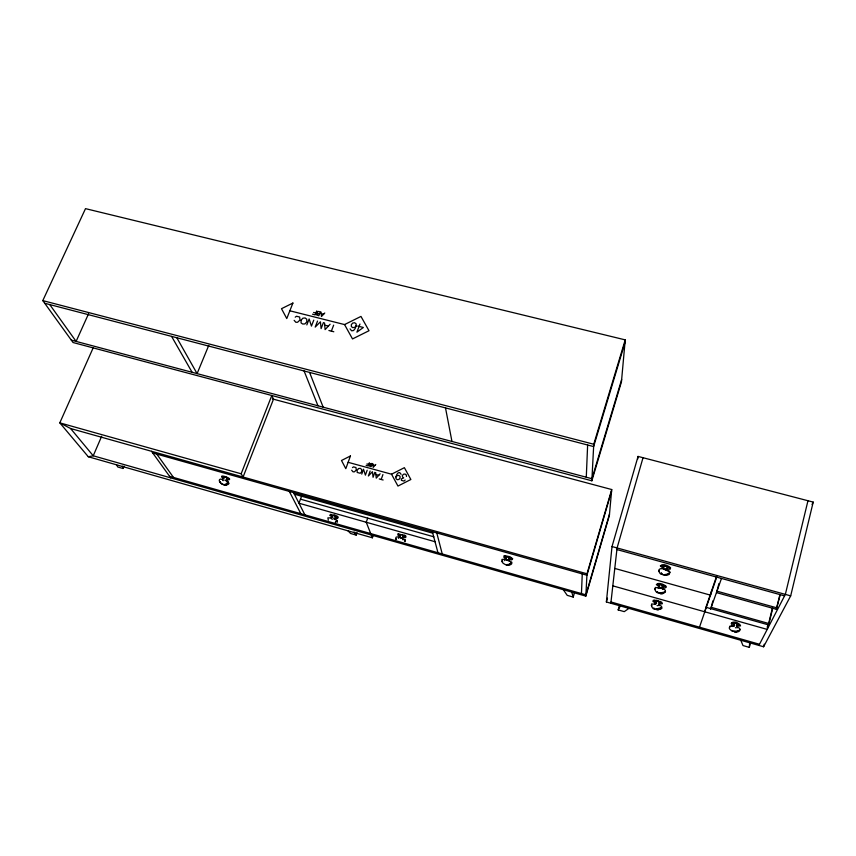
<?xml version="1.0" encoding="UTF-8"?>
<svg xmlns="http://www.w3.org/2000/svg" width="856" height="856" viewBox="0 0 856 856"><rect width="100%" height="100%" fill="white"/><g stroke="black" fill="none" stroke-linecap="round" stroke-linejoin="round"><path stroke-width="1.28" d="M395.964 476.91L395.964 478.632L397.259 479.702L398.928 479.446L400.073 478.033L400.009 476.3L398.778 475.358L397.098 475.669L395.964 476.91L396.799 474.524L398.126 472.822L399.741 472.598L401.1 474.331M737.316 627.801L737.348 625.672M356.15 325.869L356.182 323.921L354.662 322.733L352.704 323.054L351.324 324.659L351.377 326.618L352.811 327.666L354.791 327.292L356.15 325.869L355.122 328.586L353.539 330.534L351.623 330.812L350.061 328.875M667.081 570.781L667.027 568.502M659.088 605.652C658.05 604.4 660.158 602.624 659.184 603.587M662.844 589.27L662.801 587.066M581.449 593.572L582.262 573.895M586.285 477.22L587.633 445.013M511.556 562.456C513.236 564.596 507.961 565.977 506.131 564.714L509.106 564.361L511.353 562.841M399.795 535.556L400.073 535.942M93.133 347.932L59.813 422.853L88.296 456.751L93.229 455.788L585.836 596.118L586.991 573.798L611.719 489.536L272.347 398.896M591.849 480.794L593.754 444.243L625.222 339.875L85.504 208.639L42.8 300.606L73.038 342.518L591.849 480.794L621.435 381.904L625.222 339.875M332.417 516.724L331.989 515.997L332.139 516.521M509.374 561.076L509.47 559.022M740.665 639.956L742.987 645.552L749.321 647.361L749.696 642.524M611.719 489.536L609.365 515.505L585.836 596.118M606.38 601.971L612.008 546.556L638.062 456.419L813.2 502.098L790.687 595.862L763.595 646.762L606.38 601.971L607.482 598.119M400.105 535.803L398.415 538.349M506.131 564.714L508.86 564.981L505.372 564.586L503.135 563.302L501.99 561.622L502.515 560.445L502.483 562.071L501.905 559.417L504.88 559.278L511.813 562.199L509.288 564.339M335.081 519.645L334.964 517.538M610.852 603.245L617.08 547.947L643.027 457.714M637.709 459.051L638.062 456.419M226.562 481.275L227.364 479.06L226.573 479.339M807.968 500.728L785.348 594.385L758.908 645.424M772.401 608.102L767.211 629.406L612.81 585.846M767.137 627.148L768.977 623.564L772.754 608.081M763.595 646.762L764.226 644.183M716.451 592.598L776.338 609.279L779.784 595.081M776.338 609.279L780.18 594.952M749.321 647.361L750.498 642.599M712.888 600.858L711.218 607.321L768.977 623.564M718.944 583.514L716.953 591.175L777.045 607.899M704.777 611.794L705.954 607.289L768.324 624.837M711.711 590.49L710.491 595.155L614.769 568.427M656.263 602.966L655.792 602.603M629.192 608.199L624.259 611.644L618.171 609.911L619.477 605.288M609.504 514.017L585.9 594.845L169.595 476.332M611.569 491.162L586.927 575.211L152.732 452.963M562.734 588.842L567.218 595.359L573.22 597.071L574.569 592.491M621.649 379.529L591.956 478.729L71.326 340.142M624.987 342.55L593.625 446.575L44.715 303.259M403.379 536.712L402.791 536.915M705.826 607.664L716.707 575.928M699.491 627.181L716.697 577.126M88.296 456.751L372.381 537.793L373.259 535.289M381.188 479.467L382.921 474.566M367.705 518.137L366.24 522.256L370.712 533.588M374.832 472.341L373.066 477.284L372.435 471.688L368.38 475.99L370.145 471.057M347.878 530.688L350.596 533.491L356.182 535.086L357.07 532.603M710.48 609.376L721.415 578.635M369.353 462.721L368.198 465.921L366.122 465.354M367.16 470.233L365.405 475.112L363.5 469.227L361.746 474.106M335.456 517.602L335.573 517.645M301.879 495.41L298.958 503.21L435.03 541.72M359.959 324.06L356.92 332.149L363.372 327.474L357.669 326.04M331.358 331.144L333.647 325.141M323.429 322.562L321.107 328.597L320.411 321.803L315.19 327.099L317.523 321.075M306.822 324.916L309.144 318.956L311.445 326.083L313.756 320.123M316.677 310.953L315.158 314.858L312.536 314.205M509.62 559.075L508.999 559.118M241.157 473.785L271.78 395.547L273.481 399.206L243.072 477.049L241.157 473.785L59.813 422.853L70.599 428.524L586.991 573.798M208.768 345.385L197.094 373.623L176.828 337.756M116.448 464.755L117.786 467.002L122.964 468.478L123.96 466.135M101.65 436.303L93.229 455.788L70.599 428.524M88.607 313.66L76.109 341.416L49.744 304.575M812.055 504.473L813.2 502.098M732.779 626.517L734.02 624.848M618.171 609.911L620.482 605.716M658.243 587.976L659.409 586.114M654.669 604.4L655.75 602.442M729.687 627.084L730.018 626.046L733.999 626.41M504.623 560.637L505.928 557.556L506.196 558.112M405.359 541.506L404.931 539.911L404.385 540.896M337.435 522.192L336.89 520.576L336.344 521.55M331.112 518.18L332.278 516.425M222.581 479.799L223.566 477.819M739.37 630.23L739.916 629.331L739.712 630.626L738.107 631.792L734.138 631.6L738.856 630.637M664.823 591.699C667.466 589.966 661.87 596.236 659.527 593.144L662.287 593.401L658.478 592.973L657.312 591.817M404.62 540.832L405.156 539.815L404.203 539.237M667.188 568.566L666.407 568.609M226.904 479.36L226.412 479.253M662.737 587.045L662.202 587.163M380.118 473.796L376.233 478.162L375.688 472.576M375.773 464.476L373.195 467.376L372.841 463.674M330.095 324.242L325.098 329.624L324.52 322.84M324.777 312.986L321.449 316.538L321.075 312.055M405.156 480.002L404.032 481.072L401.432 480.355L401.336 478.953L403.722 477.905L402.62 477.145L402.288 475.551L403.658 474.181L405.059 474.053L406.29 474.898L406.493 476.471M737.69 625.458L736.941 625.672M227.257 483.458L228.338 482.014L224.764 480.098M352.479 467.622L353.475 466.873L355.957 467.558L356.278 470.04L354.416 471.817L353.046 471.838L351.666 470.212M295.234 317.169L296.508 316.249L299.632 317.041L299.975 320.058L297.588 322.252L295.855 322.295L294.143 320.337M398.094 533.523L397.815 534.989L400.501 536.691M335.317 522.267L337.093 520.469L333.69 518.618M335.445 522.256L336.012 521.914M664.299 592.117L659.58 593.101C667.498 593.508 666.931 588.65 660.104 587.976L662.844 588.671L655.311 587.441L655.14 589.72C654.284 586.349 655.247 593.561 658.285 592.78L657.44 592.085M391.524 474.203L404.385 467.676L410.859 479.499L397.954 486.069L391.524 474.203L348.135 462.315M344.551 324.574L360.965 316.42L369 330.726L352.512 338.933L344.551 324.574L289.852 310.792M504.366 555.63L503.735 557.106L506.378 558.84M226.594 483.822L225.856 484.122L228.103 482.056C231.462 484.667 224.689 485.662 223.234 484.517L226.851 484.699L222.924 484.517L220.773 483.276L219.928 481.746M661.367 565.773L665.123 565.827L669.531 567.849L665.037 565.923L661.035 565.87L661.72 565.666M662.555 587.141L663.314 586.906M330.876 514.178L329.742 515.312L332.845 517.495M729.847 627.041C727.75 628.047 731.431 630.979 732.822 631.182L731.891 630.455M317.918 313.542L316.453 314.205L316.57 314.933L318.849 315.746L320.347 311.873L317.811 311.402L317.041 312.065L317.918 313.542L319.545 313.949M370.37 464.862L369.321 465.996L371.13 466.691L372.264 463.513L369.653 463.642L371.654 465.215M504.291 555.64L509.909 556.689L512.712 558.765L511.738 559.867L508.742 559.61M509.106 559.193L509.973 558.872L508.689 559.15M666.514 568.684L667.712 568.17L666.139 568.577M662.351 587.066L663.015 587.002M654.861 600.067L653.256 600.313L652.968 601.49L656.627 603.651M731.281 626.175L733.357 626.143M736.706 625.586L737.369 625.533L736.577 625.683M226.273 479.328L226.915 479.371M402.577 536.808L403.197 536.68L402.887 539.815A2.386 0.642 18.9 0 0 402.727 539.569M667.113 569.39L670.291 569.101L670.58 567.71C668.236 565.645 662.587 563.045 660.308 565.88L663.111 568.277M666.203 568.427L666.781 568.47M508.742 559L509.384 559M662.02 586.97L662.565 587.023M661.956 587.109L662.501 587.163M659.141 604.25L662.341 603.748L661.816 602.324L659.933 601.276M737.102 626.303L740.579 625.864L739.402 623.949M736.353 625.479L736.909 625.533M226.904 479.981C237.069 479.82 215.049 472.084 223.598 478.761M335.081 518.222C337.842 519.795 339.736 516.617 336.344 515.719M661.581 587.612L665.037 587.933L666.225 587.291L666.193 586.339C663.924 584.477 658.564 581.845 656.349 584.53L659.056 586.788M402.759 537.44L405.712 537.568L405.937 536.07M656.049 600.184L658.671 600.816M653.781 608.06L654.894 609.194L658.553 609.633L655.899 609.397C665.872 605.235 661.881 610.638 655.899 609.397C659.73 609.943 665.037 606.669 659.077 605.139M321.203 313.596L323.632 314.205M313.596 312.451L315.875 313.029M324.713 325.173L328.383 326.093M328.897 330.512L333.819 331.764M42.8 300.606L593.754 444.243M372.959 464.947L374.885 465.471M366.935 463.92L368.743 464.423M375.88 474.492L378.78 475.294M379.24 478.932L383.135 480.002M612.008 546.556L790.687 595.862M616.898 549.552L784.578 595.872M294.368 494.19L432.751 533.181M300.477 499.155L433.885 536.819M610.991 601.982L759.507 644.268M737.284 627.266C742.74 628.325 738.675 632.648 734.202 631.557L736.759 631.824L731.901 630.583M655.6 604.218L651.555 603.983L651.673 606.069C650.87 602.795 651.769 609.782 654.701 609.012L653.898 608.327M738.321 623.414C734.512 620.172 726.872 623.521 734.502 625.683M334.065 514.777L335.252 515.216M222.1 479.424C218.911 477.99 218.269 481.265 220.859 483.137L220.099 481.628M330.94 517.912L327.869 517.869L328.33 520.181M402.962 535.064L405.37 536.616L402.994 535.193M222.678 484.325L221.597 483.811M654.348 608.937L654.894 609.194M402.277 538.146L399.741 537.44L402.127 538.06C400.918 537.953 395.515 535.385 395.675 538.231M404.385 535L405.295 535.535M659.666 586.21L659.002 585.504L659.441 586.296M734.041 624.73L733.474 624.077L733.87 624.837M734.17 625.041L733.902 624.677M663.368 567.325L663.914 567.785M332.652 516.917L332.289 516.564M655.963 602.774L655.407 602.175M663.678 567.731L663.122 567.282M223.876 478.376L223.512 477.637L223.694 478.172M151.523 451.294L170.686 477.851M156.776 454.097L173.49 477.445M354.095 531.951L356.182 535.086M171.585 336.387L192.108 372.296M395.9 538.884L396.221 539.494M289.317 491.419L300.83 513.696M293.565 492.607L304.897 514.852M304.105 370.99L317.972 405.798M371.269 535L372.381 537.793M309.583 372.414L323.161 407.178M661.271 573.338L662.319 574.451C659.238 575.211 658.039 567.881 659.034 571.273C657.997 565.987 667.327 570.021 669.157 571.412L668.055 570.802C673.576 572.375 665.786 575.767 663.678 574.75L667.958 574.098L669.756 572.215L669.242 574.376L667.038 575.211L662.523 574.654L661.185 572.867L661.303 573.488M571.829 592.395L573.22 597.071M432.344 531.683L437.972 552.73M436.785 532.935L442.231 553.939M122.472 466.167L122.964 468.478M445.505 407.905L451.957 441.461M396.028 538.798L396.05 539.334M222.838 480.484A2.375 0.621 20.9 0 1 223.373 480.591M331.518 518.918A2.354 0.621 19.7 0 1 332.706 519.207M657.087 605.502A2.568 0.696 16 0 1 657.75 605.748M735.411 627.683A2.632 0.706 15.1 0 1 736.085 627.93M301.087 320.251L301.077 322.947L302.757 324.028L304.918 323.921L306.801 321.92L306.769 319.267L305.132 317.95L302.821 318.218L301.087 320.251M350.446 455.959L345.813 468.681L341.49 460.496L350.446 455.959M292.913 303.045L286.771 318.571L281.496 308.695L292.913 303.045M403.679 536.659L403.037 536.883L403.679 536.659M358.504 468.553L357.155 470.212L357.187 472.437L360.226 473.272L361.692 471.645L361.628 469.452L360.323 468.36L358.504 468.553M504.74 556.357L508.421 556.988L511.888 558.861L508.453 556.871L504.74 556.357M398.522 534.219L401.881 534.786L398.522 534.219M731.912 623.072L735.529 623.361L739.691 625.126L735.593 623.254L731.912 623.072M330.662 514.98L334.942 515.9L337.542 517.516L333.915 515.398L330.662 514.98M657.922 584.274L657.044 584.541L660.875 584.637L665.187 586.478L662.148 584.873L657.922 584.274M653.823 600.998L657.183 601.233L661.346 602.988L657.269 601.137L653.823 600.998M222.111 476.589L226.187 477.445L229.237 479.414L226.198 477.327L222.111 476.589M666.781 569.989L664.235 569.368L666.781 569.989M508.539 560.316L506.313 559.76L508.539 560.316M661.506 603.17L661.1 602.752L661.506 603.17M665.358 586.692L664.941 586.232L665.358 586.692M669.938 568.341L669.274 567.603L669.938 568.341"/></g></svg>
